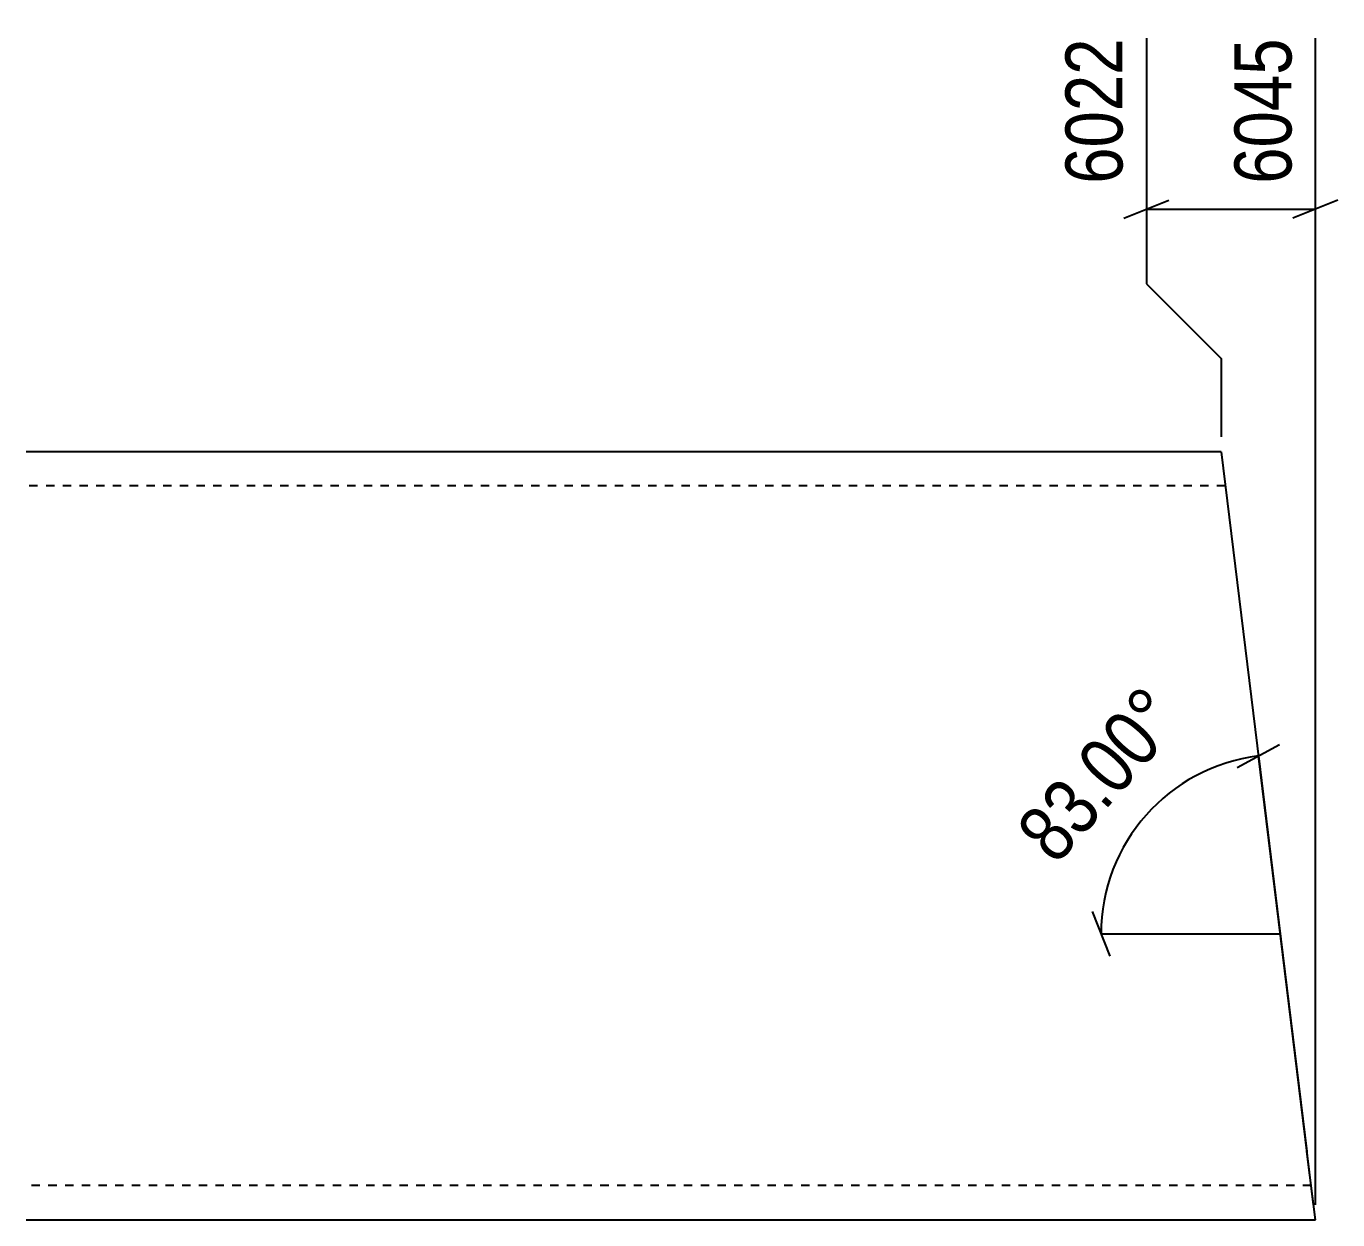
# Model space of a CAD drawing. Header units: millimetres. Extents: x 8 to 18357, y 10 to 295.
# Drawn here: x 18049.8 to 18357.1, y 15.8 to 295.5 of the extents above; entities that cross this region are included whole.
import ezdxf

# ---------------------------------------------------------------- set-up
doc = ezdxf.new("R2010")
doc.units = ezdxf.units.MM
doc.linetypes.add('DXK_LINE_DOT2', pattern=[3.9198, 1.9599, -1.9599])
doc.layers.add('MÅLSÆTNING', color=7, linetype='Continuous')
doc.layers.add('STÅL', color=7, linetype='Continuous')
doc.styles.add('Arial Narrow', font='ARIALN.TTF', dxfattribs={"height": 0.2})

msp = doc.modelspace()

# ---------------------------------------------------------------- linework, layer by layer
at = {"layer": 'MÅLSÆTNING', "color": 7, "linetype": 'Continuous'}
for p, q in [((18312.26, 292.69), (18312.26, 235.11)), ((18351.86, 19.25), (18351.86, 292.69)), ((18307.01, 250.51), (18317.51, 254.71)), ((18312.26, 252.61), (18351.86, 252.61)), ((18357.11, 254.71), (18346.61, 250.51)), ((18312.26, 235.11), (18329.76, 217.61)), ((18329.76, 217.61), (18329.76, 199.25)), ((18333.56, 121.73), (18343.47, 127.17)), ((18351.43, 19.22), (18338.51, 124.45)), ((18338.51, 124.45), (18343.63, 82.76)), ((18299.53, 88.01), (18303.73, 77.51)), ((18301.63, 82.76), (18343.63, 82.76))]:
    msp.add_line(p, q, dxfattribs=at)
msp.add_arc((18343.63, 82.76), 42, 97, 180, dxfattribs=at)
at = {"layer": 'STÅL', "color": 2, "linetype": 'Continuous'}
for p, q in [((18329.76, 195.75), (18049.76, 195.75)), ((18329.76, 195.75), (18349.89, 31.75)), ((18351.86, 15.75), (18349.89, 31.75)), ((18049.76, 15.75), (18351.86, 15.75))]:
    msp.add_line(p, q, dxfattribs=at)
at = {"layer": 'STÅL', "color": 7, "linetype": 'DXK_LINE_DOT2'}
for p, q in [((18330.74, 187.75), (18049.76, 187.75)), ((18350.8, 24.36), (18350.27, 28.69)), ((18350.88, 23.75), (18049.76, 23.75)), ((18350.88, 23.75), (18350.8, 24.36))]:
    msp.add_line(p, q, dxfattribs=at)

# ---------------------------------------------------------------- next in the draw order: wipeouts: each hides what was drawn before it
at = {"color": 0, "linetype": 'Continuous'}
for points in [[(18309.46, 295.49), (18289.86, 295.49), (18289.86, 255.76), (18309.46, 255.76)], [(18349.06, 295.49), (18329.46, 295.49), (18329.46, 255.76), (18349.06, 255.76)]]:
    msp.add_wipeout(points, dxfattribs=at).dxf.layer = 'MÅLSÆTNING'
at = {"color": 0}
msp.add_wipeout([(18325.42, 133.23), (18310.74, 146.22), (18276.64, 107.67), (18291.32, 94.68)], dxfattribs=at).dxf.layer = 'MÅLSÆTNING'

# ---------------------------------------------------------------- next in the draw order: texts
at = {"layer": 'MÅLSÆTNING', "color": 3, "linetype": 'Continuous', "style": 'Arial Narrow'}
for s, p in [('6022', (18306.66, 258.56)), ('6045', (18346.26, 258.56))]:
    msp.add_text(s, height=13.362, rotation=90.0002, dxfattribs=at).set_placement(p)
at = {"layer": 'MÅLSÆTNING', "color": 3, "style": 'Arial Narrow'}
msp.add_text('83.00°', height=13.362, rotation=48.5009, dxfattribs=at).set_placement((18291.08, 98.64))

doc.saveas('drawing.dxf')
